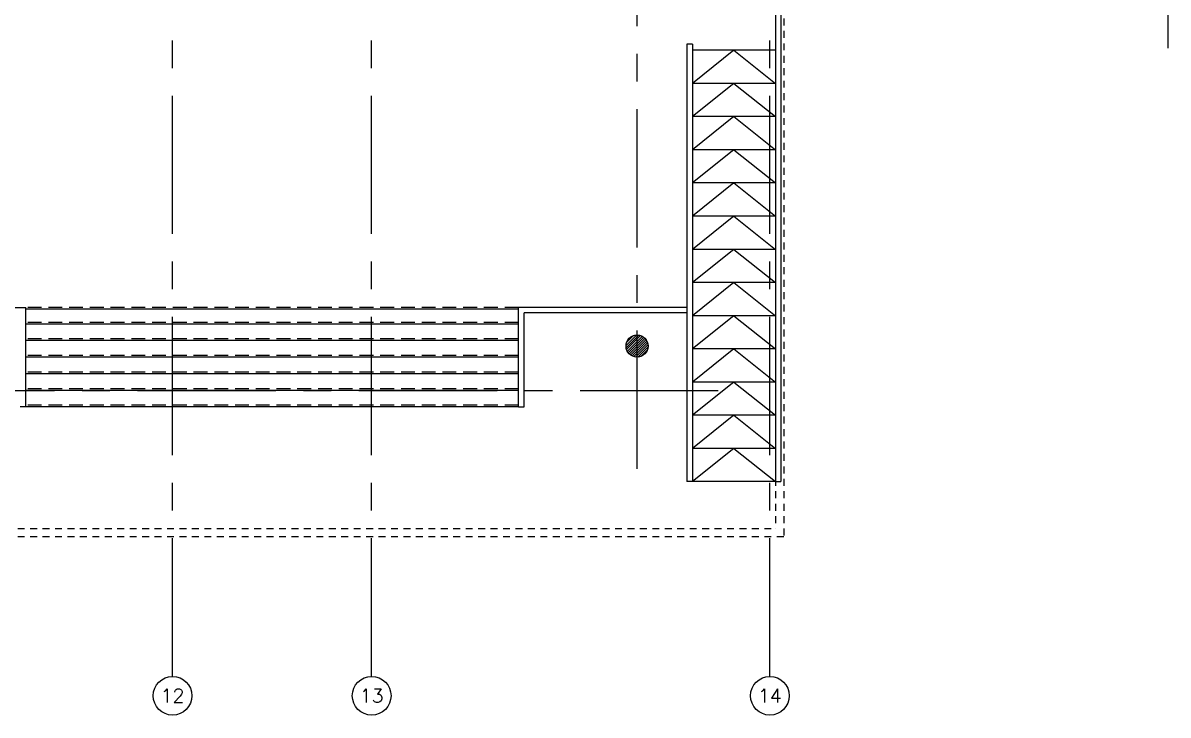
# Model space of a CAD drawing. Extents: x 417866.9 to 417960.2, y 43448 to 43538.2.
# Drawn here: x 417885.19 to 417905.9, y 43447.95 to 43460.47 of the extents above; entities that cross this region are included whole.
import ezdxf
from ezdxf.enums import TextEntityAlignment as Align

# ---------------------------------------------------------------- set-up
doc = ezdxf.new("R2010")
doc.units = 0
doc.header["$MEASUREMENT"] = 0
for name, pattern in [('CENTERX2', [4, 2.5, -0.5, 0.5, -0.5]), ('HIDDEN', [0.375, 0.25, -0.125]), ('HIDDEN2', [0.1875, 0.125, -0.0625])]:
    doc.linetypes.add(name, pattern=pattern)
for name, color, linetype in [('AX', 6, 'CONTINUOUS'), ('AX-CR', 2, 'CONTINUOUS'), ('AX-TXT', 6, 'CONTINUOUS'), ('AXES', 11, 'CENTERX2'), ('CANOPY-LN', 3, 'CONTINUOUS'), ('Handrail', 4, 'CONTINUOUS'), ('HAT', 8, 'CONTINUOUS'), ('Ramb', 3, 'CONTINUOUS'), ('Step', 7, 'CONTINUOUS'), ('WALL', 2, 'CONTINUOUS')]:
    doc.layers.add(name, color=color, linetype=linetype)
doc.styles.add('ROMANS', font='ROMANS.shx', dxfattribs={"width": 0.6})

# ---------------------------------------------------------------- blocks, each defined once
blk = doc.blocks.new('AXU')
at = {"layer": 'AX-CR'}
blk.add_circle((0, 350), 350, dxfattribs=at)
at = {"layer": 'AX-TXT', "style": 'ROMANS'}
blk.add_attdef('AX', text='', height=250, dxfattribs=at).set_placement((0, 350), align=Align.MIDDLE)

msp = doc.modelspace()

# ---------------------------------------------------------------- hatches: boundary and pattern name
at = {"layer": 'HAT'}
h = msp.add_hatch(dxfattribs=at)
h.set_pattern_fill('ANSI31', color=256, scale=0.24, style=0)
h.set_pattern_definition([(45, (417847.30438, 43419.716767), (-0.021213203, 0.021213203), [])])
h.paths.add_polyline_path([(417896.0966, 43454.6243), (417896.2966, 43454.6243), (417896.2966, 43454.8243, 0.4142136)])
h.paths.add_polyline_path([(417896.2966, 43454.8243), (417896.2966, 43454.6243), (417896.4966, 43454.6243, 0.4142136)])
h.paths.add_polyline_path([(417896.4966, 43454.6243), (417896.2966, 43454.6243), (417896.2966, 43454.4243, 0.4142136)])
h.paths.add_polyline_path([(417896.2966, 43454.6243), (417896.0966, 43454.6243, 0.4142136), (417896.2966, 43454.4243)])

# ---------------------------------------------------------------- linework, layer by layer
at = {"layer": 'AXES'}
for p, q in [((417887.8966, 43448.6529), (417887.8966, 43537.5491)), ((417891.4966, 43448.6529), (417891.4966, 43537.5491)), ((417898.6966, 43448.6529), (417898.6966, 43537.5491)), ((417905.8966, 43460.01), (417905.8966, 43537.1991)), ((417896.2966, 43452.4071), (417896.2966, 43466.069)), ((417879.2641, 43453.8243), (417897.852, 43453.8243))]:
    msp.add_line(p, q, dxfattribs=at)
at = {"layer": 'CANOPY-LN', "color": 8, "linetype": 'HIDDEN2'}
for p in [(417898.7966, 43466.6243), (417880.5966, 43451.3243)]:
    msp.add_line(p, (417898.7966, 43451.3243), dxfattribs=at)
at = {"layer": 'CANOPY-LN', "linetype": 'HIDDEN2'}
for p, q in [((417898.9466, 43466.6243), (417898.9466, 43451.1743)), ((417898.9466, 43451.1743), (417880.4466, 43451.1743))]:
    msp.add_line(p, q, dxfattribs=at)
at = {"layer": 'Handrail'}
for p, q in [((417898.7966, 43460.9743), (417898.7966, 43452.1743)), ((417898.8966, 43460.8743), (417898.8966, 43452.1743)), ((417897.1966, 43460.0831), (417897.1966, 43452.1743)), ((417897.2966, 43460.0831), (417897.1966, 43460.0831)), ((417897.2966, 43460.0831), (417897.2966, 43452.1743)), ((417882.1966, 43455.3243), (417885.2409, 43455.3243)), ((417885.2409, 43453.5243), (417885.2409, 43455.3243)), ((417894.1523, 43453.5243), (417894.1523, 43455.3243)), ((417897.1966, 43455.3243), (417894.1523, 43455.3243)), ((417897.1966, 43455.2243), (417894.2523, 43455.2243)), ((417894.2523, 43453.5243), (417894.2523, 43455.2243)), ((417885.2409, 43453.5243), (417885.1409, 43453.5243)), ((417894.1523, 43453.5243), (417894.2523, 43453.5243)), ((417897.2966, 43452.1743), (417897.1966, 43452.1743)), ((417898.7966, 43452.1743), (417898.8966, 43452.1743))]:
    msp.add_line(p, q, dxfattribs=at)
at = {"layer": 'Ramb'}
for p, q in [((417898.7966, 43459.9743), (417897.2966, 43459.9743)), ((417898.0466, 43459.9743), (417897.2966, 43459.3743)), ((417898.0466, 43459.9743), (417898.7966, 43459.3743)), ((417898.7966, 43459.3743), (417897.2966, 43459.3743)), ((417898.0466, 43459.3743), (417897.2966, 43458.7743)), ((417898.0466, 43459.3743), (417898.7966, 43458.7743)), ((417898.7966, 43458.7743), (417897.2966, 43458.7743)), ((417898.0466, 43458.7743), (417897.2966, 43458.1743)), ((417898.0466, 43458.7743), (417898.7966, 43458.1743)), ((417898.7966, 43458.1743), (417897.2966, 43458.1743)), ((417898.0466, 43458.1743), (417897.2966, 43457.5743)), ((417898.0466, 43458.1743), (417898.7966, 43457.5743)), ((417898.7966, 43457.5743), (417897.2966, 43457.5743)), ((417898.0466, 43457.5743), (417897.2966, 43456.9743)), ((417898.0466, 43457.5743), (417898.7966, 43456.9743)), ((417898.7966, 43456.9743), (417897.2966, 43456.9743)), ((417898.0466, 43456.9743), (417897.2966, 43456.3743)), ((417898.0466, 43456.9743), (417898.7966, 43456.3743)), ((417898.7966, 43456.3743), (417897.2966, 43456.3743)), ((417898.0466, 43456.3743), (417897.2966, 43455.7743)), ((417898.0466, 43456.3743), (417898.7966, 43455.7743)), ((417898.7966, 43455.7743), (417897.2966, 43455.7743)), ((417898.0466, 43455.7743), (417897.2966, 43455.1743)), ((417898.0466, 43455.7743), (417898.7966, 43455.1743)), ((417898.7966, 43455.1743), (417897.2966, 43455.1743)), ((417898.0466, 43455.1743), (417897.2966, 43454.5743)), ((417898.0466, 43455.1743), (417898.7966, 43454.5743)), ((417898.7966, 43454.5743), (417897.2966, 43454.5743)), ((417898.0466, 43454.5743), (417897.2966, 43453.9743)), ((417898.0466, 43454.5743), (417898.7966, 43453.9743)), ((417898.7966, 43453.9743), (417897.2966, 43453.9743)), ((417898.0466, 43453.9743), (417897.2966, 43453.3743)), ((417898.0466, 43453.9743), (417898.7966, 43453.3743)), ((417898.7966, 43453.3743), (417897.2966, 43453.3743)), ((417898.0466, 43453.3743), (417897.2966, 43452.7743)), ((417898.0466, 43453.3743), (417898.7966, 43452.7743)), ((417898.7966, 43452.7743), (417897.2966, 43452.7743)), ((417898.0466, 43452.7743), (417897.2966, 43452.1743)), ((417898.0466, 43452.7743), (417898.7966, 43452.1743)), ((417898.7966, 43452.1743), (417897.2966, 43452.1743))]:
    msp.add_line(p, q, dxfattribs=at)
at = {"layer": 'Step', "linetype": 'HIDDEN'}
for p, q in [((417894.1523, 43455.3243), (417885.2409, 43455.3243)), ((417894.1523, 43455.0543), (417885.2409, 43455.0543)), ((417894.1523, 43454.7543), (417885.2409, 43454.7543)), ((417894.1523, 43454.4543), (417885.2409, 43454.4543)), ((417894.1523, 43454.1543), (417885.2409, 43454.1543)), ((417894.1523, 43453.8543), (417885.2409, 43453.8543)), ((417894.1523, 43453.5543), (417885.2409, 43453.5543))]:
    msp.add_line(p, q, dxfattribs=at)
at = {"layer": 'Step'}
for p, q in [((417894.1523, 43455.2943), (417885.2409, 43455.2943)), ((417894.1523, 43455.0243), (417885.2409, 43455.0243)), ((417894.1523, 43454.7243), (417885.2409, 43454.7243)), ((417894.1523, 43454.4243), (417885.2409, 43454.4243)), ((417894.1523, 43454.1243), (417885.2409, 43454.1243)), ((417894.1523, 43453.8243), (417885.2409, 43453.8243)), ((417894.1523, 43453.5243), (417885.2409, 43453.5243))]:
    msp.add_line(p, q, dxfattribs=at)
at = {"layer": 'WALL'}
msp.add_circle((417896.2966, 43454.6243), 0.2, dxfattribs=at)

# ---------------------------------------------------------------- block references
at = {"layer": 'AX', "xscale": 0.001000000047497451, "yscale": 0.0009999999892897904, "zscale": 0.001}
for p, values in [((417887.8966, 43447.9529), {'AX': '12'}), ((417891.4966, 43447.9529), {'AX': '13'})]:
    msp.add_blockref('AXU', p, dxfattribs=at).add_auto_attribs(values)
at = {"layer": 'AXES', "xscale": 0.001000000047497451, "yscale": 0.0009999999892897904, "zscale": 0.001}
msp.add_blockref('AXU', (417898.6966, 43447.9529), dxfattribs=at).add_auto_attribs({'AX': '14'})

doc.saveas('drawing.dxf')
